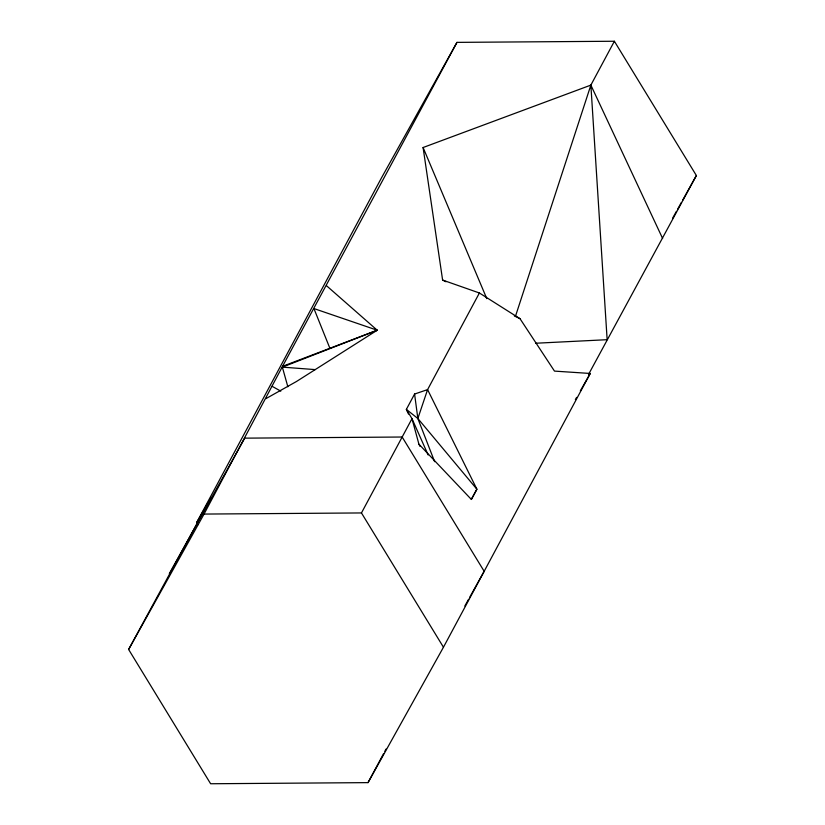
<?xml version="1.0" encoding="UTF-8"?>
<svg xmlns="http://www.w3.org/2000/svg" width="825" height="825" viewBox="0 0 825 825"><rect width="100%" height="100%" fill="white"/><g stroke="black" fill="none" stroke-linecap="round" stroke-linejoin="round"><path stroke-width="1.24" d="M614.377 41.25L590.865 85.109L423.091 147.52L442.613 280.067L479.397 292.988L520.008 318.687L554.482 371.106L590.246 373.467L443.458 647.223L368.032 782.626L210.623 783.75L128.628 649.471L204.043 514.068L282.542 366.341L456.968 42.374L614.377 41.25L696.372 175.529L588.483 374.519M515.388 316.542L590.865 85.109L662.619 238.477M434.62 461.68L417.852 418.512L427.587 389.617L479.397 292.988M128.628 649.471L210.736 498.248L196.67 522.555L197.814 524.844M196.67 522.555L381.542 177.777L456.968 42.374M471.333 499.3L476.891 489.215L417.852 418.512L406.364 409.375L411.995 418.688L418.914 444.18L471.384 499.476L476.891 489.215L427.587 389.617L414.583 394.041L406.364 409.375L408.509 414.047M443.458 647.223L361.463 512.944L411.995 418.688L428.154 454.967M368.032 782.626L383.635 753.524M384.842 751.286L386.038 749.048M169.331 573.55L244.757 438.147L402.167 437.023L484.162 571.302L469.827 597.042M672.695 218.047L676.428 211.334M677.676 209.096L681.419 202.383M682.667 200.145L696.372 175.529M464.836 605.993L468.579 599.28M575.376 399.558L576.623 397.382M580.336 390.854L590.246 373.467M326.494 285.698L377.221 330.217L296.505 381.48L265.949 398.619M287.843 386.76L282.356 367.125L377.221 330.217L313.933 308.56L329.887 348.274M282.542 366.341L377.221 330.217M535.6 343.241L607.148 339.694L590.865 85.109M204.043 514.068L361.463 512.944M282.356 367.125L315.191 369.61M442.613 280.067L446.026 281.768M514.315 315.851L520.008 318.687M272.085 386.296L280.789 391.132M418.914 444.18L420.059 446.459M423.091 147.52L486.791 298.65M414.583 394.041L417.852 418.512"/></g></svg>
